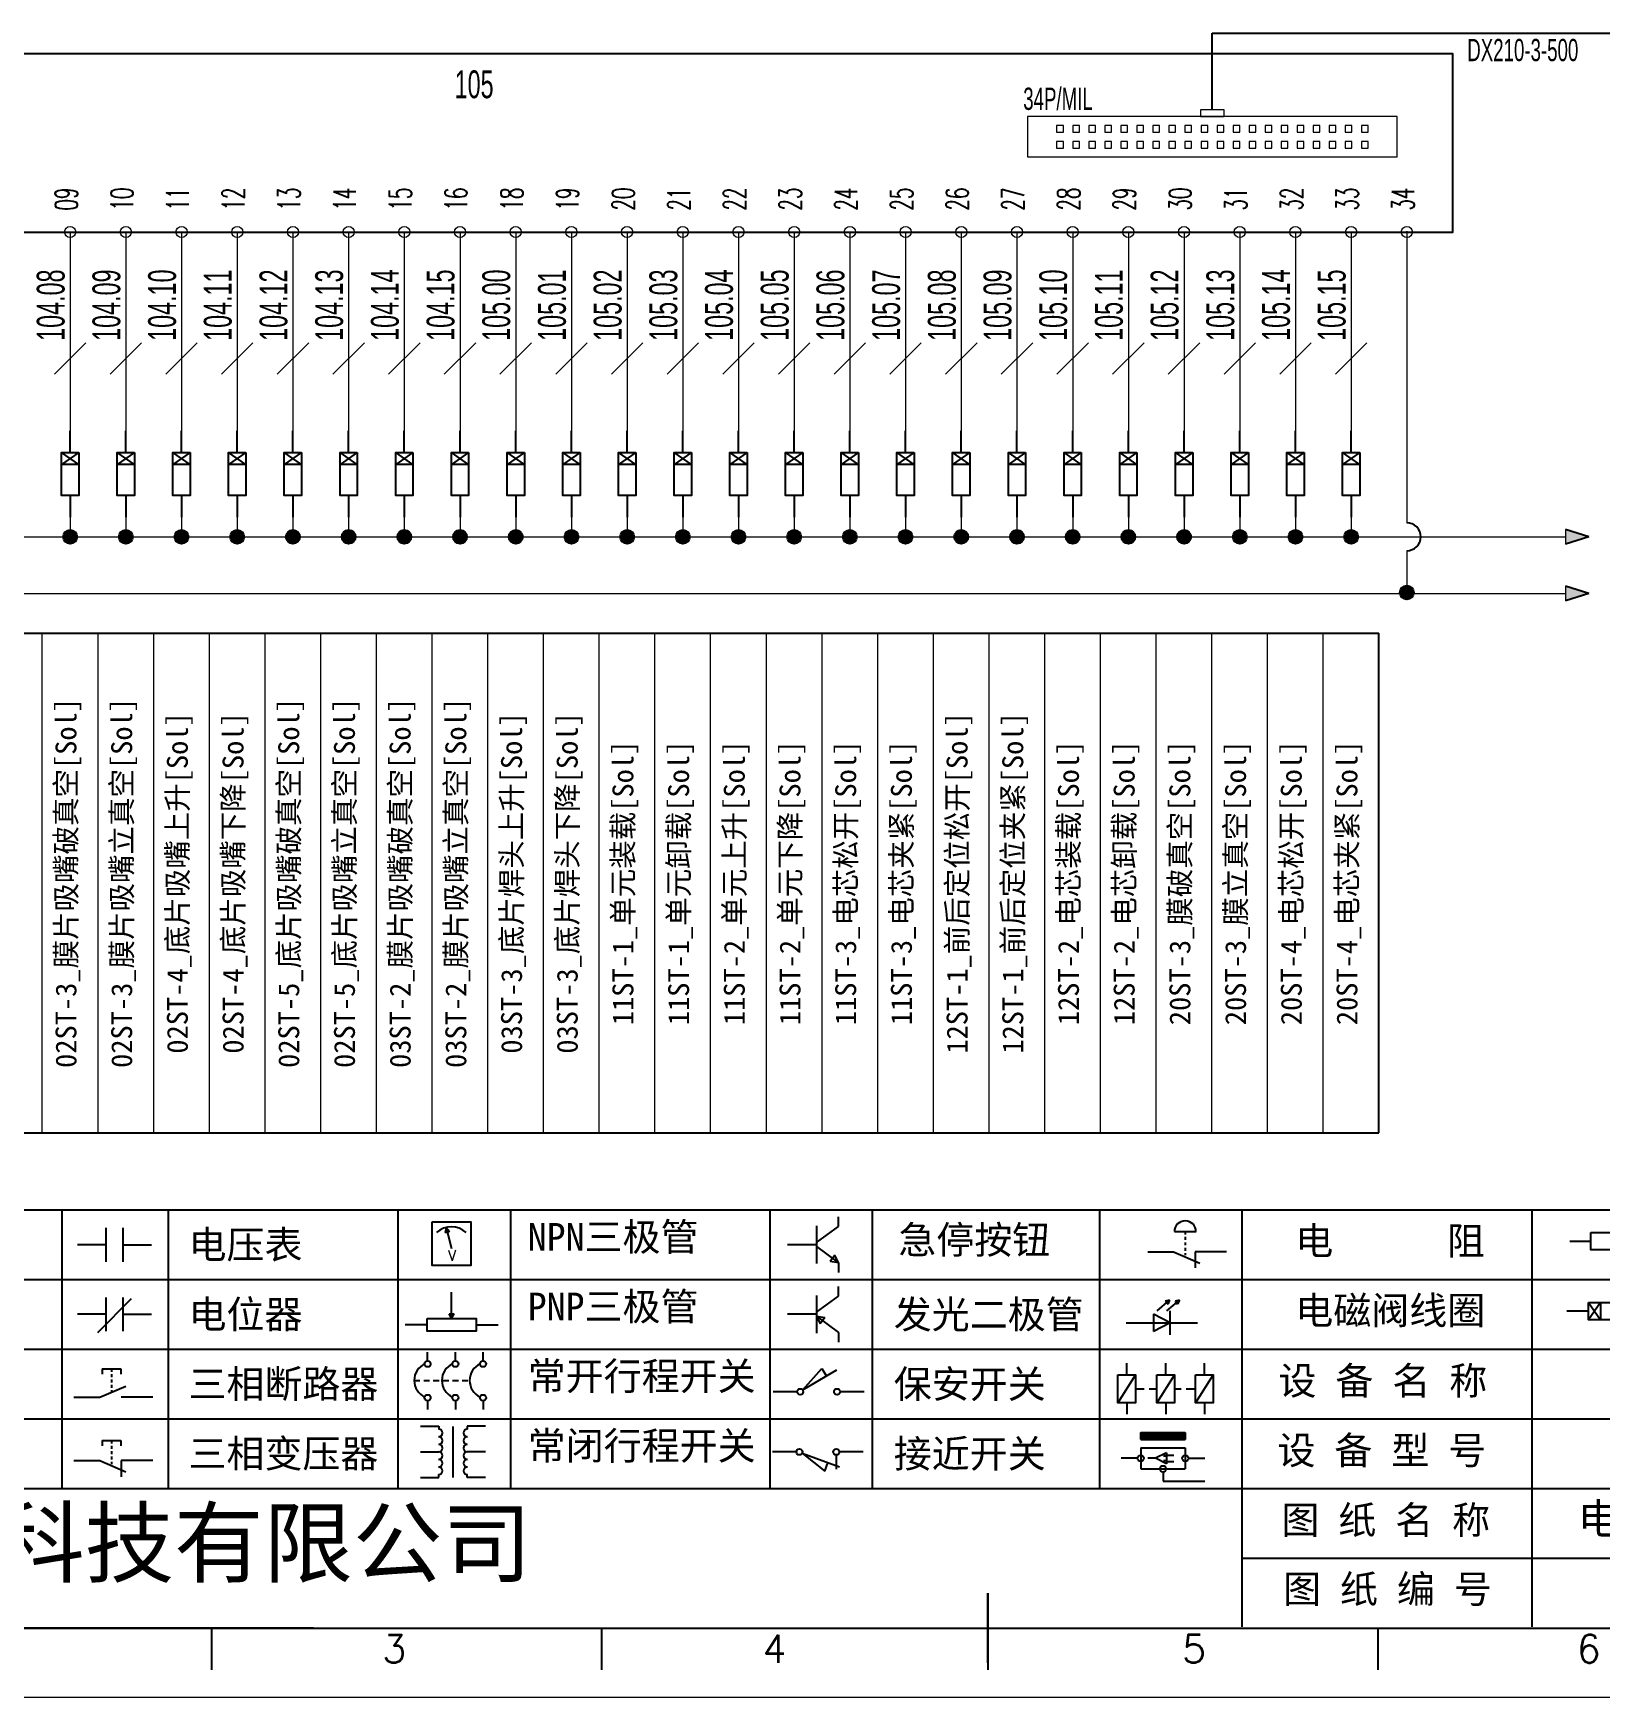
# Model space of a CAD drawing. Extents: x 49673 to 52330, y -5620 to -4375.
# Drawn here: x 50428.7 to 50541.2, y -5366.4 to -5246.9 of the extents above; entities that cross this region are included whole.
import ezdxf
from ezdxf.enums import TextEntityAlignment as Align

# ---------------------------------------------------------------- set-up
doc = ezdxf.new("R2010")
doc.units = 0
doc.header["$MEASUREMENT"] = 0
doc.layers.add('AE_BOR', color=1, linetype='Continuous')
doc.layers.add('细实线层', color=7, linetype='Continuous')
doc.layers.add('Dimension', color=3, linetype='Continuous', lineweight=13)
doc.styles.get("Standard").update_dxf_attribs({"font": 'txt.shx'})
doc.styles.add('WD', font='simplex.shx', dxfattribs={"bigfont": 'gbcbig.shx'})
doc.styles.add('样式 8', font='arial.ttf')
doc.styles.add('汉字', font='')
doc.styles.get('汉字').set_extended_font_data('新宋体')

# ---------------------------------------------------------------- blocks, each defined once
blk = doc.blocks.new('常开按钮')
at = {"linetype": 'ByBlock'}
for p, q in [((-1909.9, -785.68), (-1908.56, -785.68)), ((-1909.9, -785.68), (-1909.9, -786.07)), ((-1909.23, -785.68), (-1909.23, -785.89)), ((-1909.23, -786.06), (-1909.23, -786.28)), ((-1909.23, -786.45), (-1909.23, -786.67)), ((-1908.56, -785.68), (-1908.56, -786.07)), ((-1911.92, -787.73), (-1910.06, -787.73)), ((-1910.06, -787.73), (-1908.18, -786.93)), ((-1909.23, -786.84), (-1909.23, -787.05)), ((-1909.23, -787.22), (-1909.23, -787.38)), ((-1906.25, -787.73), (-1908.52, -787.73))]:
    blk.add_line(p, q, dxfattribs=at)
blk = doc.blocks.new('常开触点')
at = {"linetype": 'ByBlock'}
for p, q in [((-1853.82, -782.99), (-1853.82, -780.56)), ((-1852.6, -782.99), (-1852.6, -780.56)), ((-1853.82, -781.77), (-1855.88, -781.77)), ((-1852.6, -781.77), (-1850.55, -781.77))]:
    blk.add_line(p, q, dxfattribs=at)
blk = doc.blocks.new('常闭触点')
at = {"linetype": 'ByBlock'}
for p, q in [((-1852.01, -785.66), (-1854.43, -788.1)), ((-1853.82, -787.99), (-1853.82, -785.56)), ((-1852.6, -787.99), (-1852.6, -785.56)), ((-1853.82, -786.77), (-1855.88, -786.77)), ((-1852.6, -786.77), (-1850.55, -786.77))]:
    blk.add_line(p, q, dxfattribs=at)
blk = doc.blocks.new('常闭按钮')
at = {"linetype": 'ByBlock'}
for p, q in [((-1854.11, -790.83), (-1852.77, -790.83)), ((-1854.11, -790.83), (-1854.11, -791.22)), ((-1853.44, -790.83), (-1853.44, -791.04)), ((-1853.44, -791.21), (-1853.44, -791.43)), ((-1852.77, -790.83), (-1852.77, -791.22)), ((-1856.13, -792.28), (-1854.28, -792.28)), ((-1854.28, -792.28), (-1852.4, -793.09)), ((-1853.44, -791.6), (-1853.44, -791.82)), ((-1853.44, -791.99), (-1853.44, -792.2)), ((-1853.44, -792.37), (-1853.44, -792.53)), ((-1850.47, -792.28), (-1852.73, -792.28)), ((-1852.73, -792.28), (-1852.73, -793.43))]:
    blk.add_line(p, q, dxfattribs=at)
blk = doc.blocks.new('电磁阀线圈')
at = {"linetype": 'ByBlock'}
for p, q in [((-1854.61, -795.92), (-1853.75, -797.16)), ((-1853.75, -795.92), (-1854.61, -797.16)), ((-1853.75, -795.92), (-1853.75, -797.16)), ((-1854.61, -796.54), (-1856.17, -796.54)), ((-1851.53, -796.54), (-1849.97, -796.54))]:
    blk.add_line(p, q, dxfattribs=at)
blk.add_lwpolyline([(-1854.61, -795.92), (-1851.53, -795.92), (-1851.53, -797.16), (-1854.61, -797.16)], close=True, dxfattribs=at)
blk = doc.blocks.new('电压表')
at = {"linetype": 'ByBlock'}
for p, q in [((-1814.84, -780.75), (-1814.91, -781.13)), ((-1814.6, -781.05), (-1814.91, -781.13)), ((-1814.84, -780.75), (-1814.46, -782.26)), ((-1814.84, -780.75), (-1814.6, -781.05))]:
    blk.add_line(p, q, dxfattribs=at)
blk.add_lwpolyline([(-1815.84, -780.34), (-1813.07, -780.34), (-1813.07, -783.49), (-1815.84, -783.49)], close=True, dxfattribs=at)
blk.add_arc((-1814.46, -782.26), 1.56, 46.8313, 133.1687, dxfattribs=at)
at = {"linetype": 'ByBlock', "insert": (-1814.7, -782.39), "char_height": 0.75, "width": 0.6768, "attachment_point": 1}
blk.add_mtext('V', dxfattribs=at)
blk = doc.blocks.new('电位器')
at = {"linetype": 'ByBlock'}
for p, q in [((-1814.45, -787.3), (-1814.45, -785.39)), ((-1814.45, -787.3), (-1814.62, -786.96)), ((-1814.62, -786.96), (-1814.27, -786.96)), ((-1814.45, -787.3), (-1814.27, -786.96)), ((-1816.21, -787.75), (-1817.79, -787.75)), ((-1812.68, -787.75), (-1811.1, -787.75))]:
    blk.add_line(p, q, dxfattribs=at)
blk.add_lwpolyline([(-1816.21, -787.3), (-1812.68, -787.3), (-1812.68, -788.2), (-1816.21, -788.2)], close=True, dxfattribs=at)
blk = doc.blocks.new('三相断路器')
at = {"linetype": 'ByBlock'}
for p, q in [((-1816.17, -790.33), (-1816.17, -789.7)), ((-1814.17, -790.33), (-1814.17, -789.7)), ((-1812.18, -790.33), (-1812.18, -789.7)), ((-1817.14, -791.74), (-1816.72, -791.74)), ((-1816.45, -791.74), (-1816.03, -791.74)), ((-1815.76, -791.74), (-1815.34, -791.74)), ((-1815.07, -791.74), (-1814.65, -791.74)), ((-1814.38, -791.74), (-1813.96, -791.74)), ((-1813.69, -791.74), (-1813.27, -791.74)), ((-1816.17, -793.19), (-1816.17, -793.83)), ((-1814.17, -793.19), (-1814.17, -793.83)), ((-1812.18, -793.19), (-1812.18, -793.83))]:
    blk.add_line(p, q, dxfattribs=at)
for centre in [(-1816.17, -790.55), (-1814.17, -790.55), (-1812.18, -790.55), (-1816.17, -792.98), (-1814.17, -792.98), (-1812.18, -792.98)]:
    blk.add_circle(centre, 0.219, dxfattribs=at)
for centre in [(-1815.81, -791.74), (-1813.82, -791.74), (-1811.83, -791.74)]:
    blk.add_arc(centre, 1.32, 115.5791, 244.4209, dxfattribs=at)
blk = doc.blocks.new('三相变压器')
at = {"linetype": 'ByBlock'}
for p, q in [((-1816.69, -795.03), (-1815.37, -795.03)), ((-1815.37, -795.03), (-1815.37, -795.24)), ((-1814.34, -798.7), (-1814.34, -795.04)), ((-1812, -795.03), (-1813.32, -795.03)), ((-1813.32, -795.03), (-1813.32, -795.24)), ((-1816.69, -796.87), (-1815.37, -796.87)), ((-1812, -796.87), (-1813.32, -796.87)), ((-1815.37, -798.71), (-1815.37, -798.5)), ((-1813.32, -798.71), (-1813.32, -798.5)), ((-1816.69, -798.71), (-1815.37, -798.71)), ((-1812, -798.71), (-1813.32, -798.71))]:
    blk.add_line(p, q, dxfattribs=at)
for centre, start, end in [((-1815.37, -795.51), 270, 90), ((-1815.37, -796.06), 270, 90), ((-1813.32, -795.51), 90, 270), ((-1813.32, -796.06), 90, 270), ((-1815.37, -796.6), 270, 90), ((-1815.37, -797.14), 270, 90), ((-1813.32, -796.6), 90, 270), ((-1813.32, -797.14), 90, 270), ((-1815.37, -797.68), 270, 90), ((-1815.37, -798.23), 270, 90), ((-1813.32, -797.68), 90, 270), ((-1813.32, -798.23), 90, 270)]:
    blk.add_arc(centre, 0.271, start, end, dxfattribs=at)
blk = doc.blocks.new('NPN三极管')
at = {"linetype": 'ByBlock'}
for p, q in [((-1784.15, -780.66), (-1784.15, -779.98)), ((-1785.73, -780.61), (-1785.73, -783.32)), ((-1785.73, -781.82), (-1784.15, -780.66)), ((-1785.73, -781.97), (-1787.81, -781.97)), ((-1785.73, -782.11), (-1784.15, -783.27)), ((-1784.41, -782.73), (-1784.74, -783.18)), ((-1784.15, -783.27), (-1784.41, -782.73)), ((-1784.15, -783.27), (-1784.74, -783.18)), ((-1784.15, -783.27), (-1784.15, -783.96))]:
    blk.add_line(p, q, dxfattribs=at)
blk = doc.blocks.new('PNP三极管')
at = {"linetype": 'ByBlock'}
for p, q in [((-1783.32, -785.43), (-1783.32, -784.75)), ((-1784.9, -785.38), (-1784.9, -788.09)), ((-1784.9, -786.59), (-1783.32, -785.43)), ((-1784.9, -786.74), (-1786.98, -786.74)), ((-1784.9, -786.88), (-1783.32, -788.04)), ((-1784.9, -786.88), (-1784.31, -786.97)), ((-1784.9, -786.88), (-1784.64, -787.42)), ((-1784.31, -786.97), (-1784.64, -787.42)), ((-1783.32, -788.04), (-1783.32, -788.73))]:
    blk.add_line(p, q, dxfattribs=at)
blk = doc.blocks.new('常开行程开关')
at = {"linetype": 'ByBlock'}
for p, q in [((-1785.89, -792.17), (-1784.52, -790.62)), ((-1785.89, -792.17), (-1783.43, -790.72)), ((-1784.52, -790.62), (-1784.19, -791.17)), ((-1786.29, -792.3), (-1788.01, -792.3)), ((-1781.48, -792.3), (-1783.21, -792.3))]:
    blk.add_line(p, q, dxfattribs=at)
for centre in [(-1786.07, -792.3), (-1783.42, -792.3)]:
    blk.add_circle(centre, 0.219, dxfattribs=at)
blk = doc.blocks.new('常闭行程开关')
at = {"linetype": 'ByBlock'}
for p, q in [((-1786.34, -796.62), (-1788.07, -796.62)), ((-1785.93, -796.72), (-1783.25, -797.7)), ((-1785.93, -796.72), (-1784.3, -798)), ((-1783.48, -796.84), (-1783.48, -797.85)), ((-1781.54, -796.62), (-1783.26, -796.62)), ((-1784.3, -798), (-1784.08, -797.4))]:
    blk.add_line(p, q, dxfattribs=at)
for centre in [(-1786.12, -796.62), (-1783.48, -796.62)]:
    blk.add_circle(centre, 0.219, dxfattribs=at)
blk = doc.blocks.new('发光二极管')
at = {"linetype": 'ByBlock'}
for p, q in [((-1755.78, -785.92), (-1754.89, -785.14)), ((-1754.89, -785.14), (-1755.2, -785.22)), ((-1755.2, -785.22), (-1755.01, -785.43)), ((-1755.08, -785.92), (-1754.18, -785.14)), ((-1754.89, -785.14), (-1755.01, -785.43)), ((-1754.18, -785.14), (-1754.49, -785.22)), ((-1754.49, -785.22), (-1754.31, -785.43)), ((-1754.18, -785.14), (-1754.31, -785.43)), ((-1754.84, -786.77), (-1756.04, -786.16)), ((-1756.04, -786.16), (-1756.04, -787.39)), ((-1754.84, -787.63), (-1754.84, -785.92)), ((-1758.01, -786.77), (-1752.89, -786.77)), ((-1754.84, -786.77), (-1756.04, -787.39))]:
    blk.add_line(p, q, dxfattribs=at)
blk = doc.blocks.new('保安开关')
at = {"linetype": 'ByBlock'}
for p, q in [((-1757.96, -790.79), (-1757.96, -789.97)), ((-1755.17, -790.79), (-1755.17, -789.97)), ((-1752.39, -790.79), (-1752.39, -789.97)), ((-1757.33, -790.79), (-1758.6, -792.81)), ((-1754.54, -790.79), (-1755.81, -792.81)), ((-1751.75, -790.79), (-1753.02, -792.81)), ((-1757.33, -791.8), (-1756.72, -791.8)), ((-1756.35, -791.8), (-1755.89, -791.8)), ((-1754.52, -791.8), (-1754.06, -791.8)), ((-1753.69, -791.8), (-1753.08, -791.8)), ((-1757.96, -792.81), (-1757.96, -793.62)), ((-1755.17, -792.81), (-1755.17, -793.62)), ((-1752.39, -792.81), (-1752.39, -793.62))]:
    blk.add_line(p, q, dxfattribs=at)
for points in [[(-1758.6, -790.79), (-1757.33, -790.79), (-1757.33, -792.81), (-1758.6, -792.81)], [(-1755.81, -790.79), (-1754.54, -790.79), (-1754.54, -792.81), (-1755.81, -792.81)], [(-1753.02, -790.79), (-1751.75, -790.79), (-1751.75, -792.81), (-1753.02, -792.81)]]:
    blk.add_lwpolyline(points, close=True, dxfattribs=at)
blk = doc.blocks.new('接近开关')
at = {"linetype": 'ByBlock'}
h = blk.add_hatch(dxfattribs=at)
h.set_pattern_fill('ANSI31', color=256, scale=0.01, style=0)
h.set_pattern_definition([(45, (-89.131516, -30.795668), (-0.0224506403, 0.0224506403), [])])
h.paths.add_polyline_path([(-1516.96, -1123.35), (-1516.96, -1122.85), (-1513.76, -1122.85), (-1513.76, -1123.35)])
for p, q in [((-1516.96, -1123.35), (-1516.96, -1122.85)), ((-1516.96, -1122.85), (-1513.76, -1122.85)), ((-1516.96, -1123.35), (-1513.76, -1123.35)), ((-1513.76, -1122.85), (-1513.76, -1123.35)), ((-1517.18, -1124.71), (-1518.36, -1124.71)), ((-1516.96, -1123.95), (-1513.76, -1123.95)), ((-1516.96, -1123.95), (-1516.96, -1125.47)), ((-1515.91, -1124.71), (-1516.45, -1124.71)), ((-1515.11, -1124.31), (-1515.91, -1124.71)), ((-1515.11, -1125.11), (-1515.91, -1124.71)), ((-1515.33, -1124.53), (-1515.17, -1124.53)), ((-1515.25, -1124.45), (-1515.25, -1124.61)), ((-1515.11, -1124.31), (-1515.11, -1125.11)), ((-1515.11, -1124.48), (-1514.58, -1124.48)), ((-1513.76, -1123.95), (-1513.76, -1125.47)), ((-1513.54, -1124.71), (-1512.36, -1124.71)), ((-1516.96, -1125.47), (-1513.76, -1125.47)), ((-1515.36, -1125.69), (-1515.36, -1126.36)), ((-1515.33, -1124.88), (-1515.17, -1124.88)), ((-1515.11, -1124.94), (-1514.58, -1124.94)), ((-1515.36, -1126.36), (-1512.36, -1126.36))]:
    blk.add_line(p, q, dxfattribs=at)
for centre in [(-1516.96, -1124.71), (-1513.76, -1124.71), (-1515.36, -1125.47)]:
    blk.add_circle(centre, 0.225, dxfattribs=at)
blk = doc.blocks.new('电阻')
at = {"linetype": 'ByBlock'}
for p, q in [((-3.09, 0), (-1.57, 0)), ((1.57, 0), (3.09, 0))]:
    blk.add_line(p, q, dxfattribs=at)
blk.add_lwpolyline([(-1.57, 0.63), (1.57, 0.63), (1.57, -0.63), (-1.57, -0.63)], close=True, dxfattribs=at)
blk = doc.blocks.new('急停按钮')
at = {"linetype": 'ByBlock'}
for p, q in [((0.06, 1.45), (1.61, 1.45)), ((0.83, 1.45), (0.83, 1.24)), ((-1.86, 0), (0, 0)), ((0, 0), (1.88, -0.81)), ((0.83, 1.07), (0.83, 0.85)), ((0.83, 0.68), (0.83, 0.47)), ((0.83, 0.29), (0.83, 0.08)), ((3.81, 0), (1.54, 0)), ((1.54, 0), (1.54, -1.15)), ((0.83, -0.09), (0.83, -0.24))]:
    blk.add_line(p, q, dxfattribs=at)
blk.add_arc((0.83, 1.45), 0.774, 0, 180)
blk = doc.blocks.new('电控横A4')
at = {"linetype": 'ByBlock'}
for p, q in [((292, -175), (5, -175)), ((292, -180), (5, -180)), ((292, -185), (5, -185)), ((292, -190), (5, -190)), ((292, -195), (5, -195)), ((292, -200), (168.03, -200))]:
    blk.add_line(p, q, dxfattribs=at)
at = {"color": 0, "lineweight": -2}
for p, q in [((83.26, -175), (83.26, -195)), ((90.91, -175), (90.91, -195)), ((107.4, -175), (107.4, -195)), ((115.5, -175), (115.5, -195)), ((134.12, -175), (134.12, -195)), ((141.48, -175), (141.48, -195)), ((157.79, -175), (157.79, -195)), ((168.03, -175), (168.03, -204.92)), ((188.84, -175), (188.84, -185)), ((188.84, -185), (188.84, -204.92))]:
    blk.add_line(p, q, dxfattribs=at)
at = {"color": 0, "ltscale": 2}
blk.add_line((101.34, -205), (5, -205), dxfattribs=at)
for p, q in [((10.03, -205), (289.53, -205)), ((130.8, -205), (190.75, -205)), ((190.75, -205), (259.54, -205))]:
    blk.add_line(p, q)
at = {"lineweight": 9, "ltscale": 0.1}
for p, q in [((101.34, -205), (130.8, -205)), ((129.44, -205), (129.44, -205)), ((129.44, -205), (129.44, -205)), ((129.44, -205), (129.44, -205)), ((129.44, -205), (129.44, -205))]:
    blk.add_line(p, q, dxfattribs=at)
at = {"layer": 'AE_BOR', "color": 2, "lineweight": 30}
for p in [(149.78, -202.5), (149.78, -205)]:
    blk.add_line(p, (149.78, -207.5), dxfattribs=at)
at = {"layer": 'AE_BOR'}
for p, q in [((94.03, -205), (94.03, -208)), ((122.03, -205), (122.03, -208)), ((149.78, -205), (149.78, -208)), ((177.78, -205), (177.78, -208))]:
    blk.add_line(p, q, dxfattribs=at)
at = {"layer": 'AE_BOR', "color": 1, "lineweight": 15}
blk.add_line((297, -210), (0, -210), dxfattribs=at)
at = {"linetype": 'ByBlock'}
for name, p in [('NPN三极管', (1923.2, 604.5)), ('常开触点', (1940.27, 604.3)), ('电压表', (1925.71, 604.52)), ('PNP三极管', (1922.37, 604.27)), ('常闭触点', (1940.27, 604.3)), ('电位器', (1925.71, 604.52)), ('发光二极管', (1917.72, 603.69)), ('电磁阀线圈', (2047.53, 614.3)), ('三相断路器', (1925.71, 604.52)), ('常开按钮', (1996.06, 599.3)), ('常开行程开关', (1922.37, 604.27)), ('保安开关', (1917.72, 603.98)), ('三相变压器', (1925.71, 604.52)), ('接近开关', (1677.72, 931.9)), ('常闭按钮', (1940.27, 599.3)), ('常闭行程开关', (1922.37, 604.27))]:
    blk.add_blockref(name, p, dxfattribs=at)
for name, p in [('急停按钮', (163.12, -177.98)), ('电阻', (194.66, -177.22))]:
    blk.add_blockref(name, p)
at = {"char_height": 2, "attachment_point": 1, "style": '汉字'}
for s, insert in [('{\\fKaiTi_GB2312|b0|i0|c134|p49;NPN三极管}', (116.73, -175.91)), ('{\\fKaiTi_GB2312|b0|i0|c134|p49;电压表}', (92.37, -176.47)), ('{\\fKaiTi_GB2312|b0|i0|c134|p49;急停按钮}', (143.35, -176.12)), ('{\\fKaiTi_GB2312|b0|i0|c134|p49;电      阻}', (171.86, -176.19)), ('{\\fKaiTi_GB2312|b0|i0|c134|p49;电位器}', (92.37, -181.47)), ('{\\fKaiTi_GB2312|b0|i0|c134|p49;PNP三极管}', (116.73, -180.91)), ('{\\fKaiTi_GB2312|b0|i0|c134|p49;发光二极管}', (143.02, -181.48)), ('{\\fKaiTi_GB2312|b0|i0|c134|p49;电磁阀线圈}', (171.86, -181.19)), ('{\\fKaiTi_GB2312|b0|i0|c134|p49;三相断路器}', (92.37, -186.47)), ('{\\fKaiTi_GB2312|b0|i0|c134|p49;常开行程开关}', (116.73, -185.91)), ('{\\fKaiTi_GB2312|b0|i0|c134|p49;保安开关}', (143.02, -186.48)), ('{\\fKaiTi_GB2312|b0|i0|c134|p0;设 备 名 称}', (170.65, -186.24)), ('{\\fKaiTi_GB2312|b0|i0|c134|p49;三相变压器}', (92.37, -191.47)), ('{\\fKaiTi_GB2312|b0|i0|c134|p49;常闭行程开关}', (116.73, -190.91)), ('{\\fKaiTi_GB2312|b0|i0|c134|p49;接近开关}', (143.02, -191.48)), ('{\\fKaiTi_GB2312|b0|i0|c134|p0;设 备 型 号}', (170.58, -191.24)), ('{\\fKaiTi_GB2312|b0|i0|c134|p0;图 纸 名 称}', (170.86, -196.24)), ('{\\fKaiTi_GB2312|b0|i0|c134|p0;图 纸 编 号}', (170.98, -201.2))]:
    blk.add_mtext(s, dxfattribs=dict(at, insert=insert))
at = {"color": 0, "lineweight": -2, "insert": (27.14, -196.53), "char_height": 4.7064, "width": 96.1138, "attachment_point": 1}
blk.add_mtext('深圳市卓誉自动化科技有限公司', dxfattribs=at)
at = {"insert": (192.15, -196.05), "char_height": 2.2, "width": 25.88, "attachment_point": 1}
blk.add_mtext('{\\fKaiTi_GB2312|b0|i0|c134|p49;电气原理图}', dxfattribs=at)
at = {"layer": 'AE_BOR', "style": 'WD'}
for s, p in [('3', (107.15, -207.5)), ('4', (134.45, -207.5)), ('5', (164.59, -207.5)), ('6', (192.94, -207.5))]:
    blk.add_text(s, height=2, dxfattribs=at).set_placement(p, align=Align.CENTER)

msp = doc.modelspace()

# ---------------------------------------------------------------- hatches: boundary and pattern name
at = {"lineweight": -2}
h = msp.add_hatch(color=0, dxfattribs=at)
edge = h.paths.add_edge_path()
edge.add_arc((50431.31, -5283.07), 0.5, 0, 360)
h = msp.add_hatch(color=0, dxfattribs=at)
edge = h.paths.add_edge_path()
edge.add_arc((50435.31, -5283.07), 0.5, 0, 360)
h = msp.add_hatch(color=0, dxfattribs=at)
edge = h.paths.add_edge_path()
edge.add_arc((50439.31, -5283.07), 0.5, 0, 360)
h = msp.add_hatch(color=0, dxfattribs=at)
edge = h.paths.add_edge_path()
edge.add_arc((50443.31, -5283.07), 0.5, 0, 360)
h = msp.add_hatch(color=0, dxfattribs=at)
edge = h.paths.add_edge_path()
edge.add_arc((50447.31, -5283.07), 0.5, 0, 360)
h = msp.add_hatch(color=0, dxfattribs=at)
edge = h.paths.add_edge_path()
edge.add_arc((50451.31, -5283.07), 0.5, 0, 360)
h = msp.add_hatch(color=0, dxfattribs=at)
edge = h.paths.add_edge_path()
edge.add_arc((50455.31, -5283.07), 0.5, 0, 360)
h = msp.add_hatch(color=0, dxfattribs=at)
edge = h.paths.add_edge_path()
edge.add_arc((50459.31, -5283.07), 0.5, 0, 360)
h = msp.add_hatch(color=0, dxfattribs=at)
edge = h.paths.add_edge_path()
edge.add_arc((50463.31, -5283.07), 0.5, 0, 360)
h = msp.add_hatch(color=0, dxfattribs=at)
edge = h.paths.add_edge_path()
edge.add_arc((50467.31, -5283.07), 0.5, 0, 360)
h = msp.add_hatch(color=0, dxfattribs=at)
edge = h.paths.add_edge_path()
edge.add_arc((50471.31, -5283.07), 0.5, 0, 360)
h = msp.add_hatch(color=0, dxfattribs=at)
edge = h.paths.add_edge_path()
edge.add_arc((50475.31, -5283.07), 0.5, 0, 360)
h = msp.add_hatch(color=0, dxfattribs=at)
edge = h.paths.add_edge_path()
edge.add_arc((50479.31, -5283.07), 0.5, 0, 360)
h = msp.add_hatch(color=0, dxfattribs=at)
edge = h.paths.add_edge_path()
edge.add_arc((50483.31, -5283.07), 0.5, 0, 360)
h = msp.add_hatch(color=0, dxfattribs=at)
edge = h.paths.add_edge_path()
edge.add_arc((50487.31, -5283.07), 0.5, 0, 360)
h = msp.add_hatch(color=0, dxfattribs=at)
edge = h.paths.add_edge_path()
edge.add_arc((50491.31, -5283.07), 0.5, 0, 360)
h = msp.add_hatch(color=0, dxfattribs=at)
edge = h.paths.add_edge_path()
edge.add_arc((50495.31, -5283.07), 0.5, 0, 360)
h = msp.add_hatch(color=0, dxfattribs=at)
edge = h.paths.add_edge_path()
edge.add_arc((50499.31, -5283.07), 0.5, 0, 360)
h = msp.add_hatch(color=0, dxfattribs=at)
edge = h.paths.add_edge_path()
edge.add_arc((50503.31, -5283.07), 0.5, 0, 360)
h = msp.add_hatch(color=0, dxfattribs=at)
edge = h.paths.add_edge_path()
edge.add_arc((50507.31, -5283.07), 0.5, 0, 360)
h = msp.add_hatch(color=0, dxfattribs=at)
edge = h.paths.add_edge_path()
edge.add_arc((50511.31, -5283.07), 0.5, 0, 360)
h = msp.add_hatch(color=0, dxfattribs=at)
edge = h.paths.add_edge_path()
edge.add_arc((50515.31, -5283.07), 0.5, 0, 360)
h = msp.add_hatch(color=0, dxfattribs=at)
edge = h.paths.add_edge_path()
edge.add_arc((50519.31, -5283.07), 0.5, 0, 360)
h = msp.add_hatch(color=0, dxfattribs=at)
edge = h.paths.add_edge_path()
edge.add_arc((50523.31, -5283.07), 0.5, 0, 360)
for points in [[(50540.37, -5283.07), (50538.71, -5283.6), (50538.71, -5282.54)], [(50540.37, -5287.15), (50538.71, -5287.68), (50538.71, -5286.62)]]:
    msp.add_hatch(color=256).paths.add_polyline_path(points)
h = msp.add_hatch(color=0, dxfattribs=at)
edge = h.paths.add_edge_path()
edge.add_arc((50527.31, -5287.07), 0.5, 0, 360)

# ---------------------------------------------------------------- linework, layer by layer
for p, q in [((50513.34, -5252.41), (50513.34, -5246.91)), ((50513.34, -5246.91), (50543.43, -5246.91)), ((50540.37, -5283.07), (50538.71, -5282.54)), ((50540.37, -5283.07), (50538.71, -5283.6)), ((50540.37, -5287.15), (50538.71, -5286.62)), ((50540.37, -5287.15), (50538.71, -5287.68))]:
    msp.add_line(p, q)
at = {"lineweight": 0}
for p, q in [((50431.31, -5261.18), (50431.31, -5276.99)), ((50435.31, -5261.18), (50435.31, -5276.99)), ((50439.31, -5261.18), (50439.31, -5276.99)), ((50443.31, -5261.18), (50443.31, -5276.99)), ((50447.31, -5261.18), (50447.31, -5276.99)), ((50451.31, -5261.18), (50451.31, -5276.99)), ((50455.31, -5261.18), (50455.31, -5276.99)), ((50459.31, -5261.18), (50459.31, -5276.99)), ((50463.31, -5261.18), (50463.31, -5276.99)), ((50467.31, -5261.18), (50467.31, -5276.99)), ((50471.31, -5261.18), (50471.31, -5276.99)), ((50475.31, -5261.18), (50475.31, -5276.99)), ((50479.31, -5261.18), (50479.31, -5276.99)), ((50483.31, -5261.18), (50483.31, -5276.99)), ((50487.31, -5261.18), (50487.31, -5276.99)), ((50491.31, -5261.18), (50491.31, -5276.99)), ((50495.31, -5261.18), (50495.31, -5276.99)), ((50499.31, -5261.18), (50499.31, -5276.99)), ((50503.31, -5261.18), (50503.31, -5276.99)), ((50507.31, -5261.18), (50507.31, -5276.99)), ((50511.31, -5261.18), (50511.31, -5276.99)), ((50515.31, -5261.18), (50515.31, -5276.99)), ((50519.31, -5261.18), (50519.31, -5276.99)), ((50523.31, -5261.18), (50523.31, -5276.99)), ((50527.31, -5261.11), (50527.31, -5276.92)), ((50527.31, -5261.11), (50527.31, -5282.07)), ((50381.24, -5283.07), (50538.71, -5283.07)), ((50538.71, -5282.54), (50538.71, -5283.6)), ((50538.71, -5286.62), (50538.71, -5287.68))]:
    msp.add_line(p, q, dxfattribs=at)
msp.add_lwpolyline([(50393.22, -5261.18), (50530.61, -5261.18), (50530.61, -5248.38), (50393.22, -5248.38)])
for points in [[(50512.5, -5252.41), (50512.5, -5252.89), (50514.18, -5252.89), (50514.18, -5252.41)], [(50500.07, -5255.77), (50526.61, -5255.77), (50526.61, -5252.89), (50500.07, -5252.89)], [(50502.16, -5253.52), (50502.16, -5254), (50502.64, -5254), (50502.64, -5253.52)], [(50503.31, -5253.52), (50503.31, -5254), (50503.79, -5254), (50503.79, -5253.52)], [(50504.46, -5253.52), (50504.46, -5254), (50504.94, -5254), (50504.94, -5253.52)], [(50505.61, -5253.52), (50505.61, -5254), (50506.09, -5254), (50506.09, -5253.52)], [(50506.77, -5253.52), (50506.77, -5254), (50507.25, -5254), (50507.25, -5253.52)], [(50507.92, -5253.52), (50507.92, -5254), (50508.4, -5254), (50508.4, -5253.52)], [(50509.07, -5253.52), (50509.07, -5254), (50509.55, -5254), (50509.55, -5253.52)], [(50510.22, -5253.52), (50510.22, -5254), (50510.7, -5254), (50510.7, -5253.52)], [(50511.37, -5253.52), (50511.37, -5254), (50511.85, -5254), (50511.85, -5253.52)], [(50512.53, -5253.52), (50512.53, -5254), (50513.01, -5254), (50513.01, -5253.52)], [(50513.68, -5253.52), (50513.68, -5254), (50514.16, -5254), (50514.16, -5253.52)], [(50514.83, -5253.52), (50514.83, -5254), (50515.31, -5254), (50515.31, -5253.52)], [(50515.98, -5253.52), (50515.98, -5254), (50516.46, -5254), (50516.46, -5253.52)], [(50517.13, -5253.52), (50517.13, -5254), (50517.61, -5254), (50517.61, -5253.52)], [(50518.29, -5253.52), (50518.29, -5254), (50518.77, -5254), (50518.77, -5253.52)], [(50519.44, -5253.52), (50519.44, -5254), (50519.92, -5254), (50519.92, -5253.52)], [(50520.59, -5253.52), (50520.59, -5254), (50521.07, -5254), (50521.07, -5253.52)], [(50521.74, -5253.52), (50521.74, -5254), (50522.22, -5254), (50522.22, -5253.52)], [(50522.89, -5253.52), (50522.89, -5254), (50523.37, -5254), (50523.37, -5253.52)], [(50524.05, -5253.52), (50524.05, -5254), (50524.53, -5254), (50524.53, -5253.52)], [(50502.16, -5254.67), (50502.16, -5255.15), (50502.64, -5255.15), (50502.64, -5254.67)], [(50503.31, -5254.67), (50503.31, -5255.15), (50503.79, -5255.15), (50503.79, -5254.67)], [(50504.46, -5254.67), (50504.46, -5255.15), (50504.94, -5255.15), (50504.94, -5254.67)], [(50505.61, -5254.67), (50505.61, -5255.15), (50506.09, -5255.15), (50506.09, -5254.67)], [(50506.77, -5254.67), (50506.77, -5255.15), (50507.25, -5255.15), (50507.25, -5254.67)], [(50507.92, -5254.67), (50507.92, -5255.15), (50508.4, -5255.15), (50508.4, -5254.67)], [(50509.07, -5254.67), (50509.07, -5255.15), (50509.55, -5255.15), (50509.55, -5254.67)], [(50510.22, -5254.67), (50510.22, -5255.15), (50510.7, -5255.15), (50510.7, -5254.67)], [(50511.37, -5254.67), (50511.37, -5255.15), (50511.85, -5255.15), (50511.85, -5254.67)], [(50512.53, -5254.67), (50512.53, -5255.15), (50513.01, -5255.15), (50513.01, -5254.67)], [(50513.68, -5254.67), (50513.68, -5255.15), (50514.16, -5255.15), (50514.16, -5254.67)], [(50514.83, -5254.67), (50514.83, -5255.15), (50515.31, -5255.15), (50515.31, -5254.67)], [(50515.98, -5254.67), (50515.98, -5255.15), (50516.46, -5255.15), (50516.46, -5254.67)], [(50517.13, -5254.67), (50517.13, -5255.15), (50517.61, -5255.15), (50517.61, -5254.67)], [(50518.29, -5254.67), (50518.29, -5255.15), (50518.77, -5255.15), (50518.77, -5254.67)], [(50519.44, -5254.67), (50519.44, -5255.15), (50519.92, -5255.15), (50519.92, -5254.67)], [(50520.59, -5254.67), (50520.59, -5255.15), (50521.07, -5255.15), (50521.07, -5254.67)], [(50521.74, -5254.67), (50521.74, -5255.15), (50522.22, -5255.15), (50522.22, -5254.67)], [(50522.89, -5254.67), (50522.89, -5255.15), (50523.37, -5255.15), (50523.37, -5254.67)], [(50524.05, -5254.67), (50524.05, -5255.15), (50524.53, -5255.15), (50524.53, -5254.67)]]:
    msp.add_lwpolyline(points, close=True, dxfattribs=at)
for centre in [(50431.31, -5261.18), (50435.31, -5261.18), (50439.31, -5261.18), (50443.31, -5261.18), (50447.31, -5261.18), (50451.31, -5261.18), (50455.31, -5261.18), (50459.31, -5261.18), (50463.31, -5261.18), (50467.31, -5261.18), (50471.31, -5261.18), (50475.31, -5261.18), (50479.31, -5261.18), (50483.31, -5261.18), (50487.31, -5261.18), (50491.31, -5261.18), (50495.31, -5261.18), (50499.31, -5261.18), (50503.31, -5261.18), (50507.31, -5261.18), (50511.31, -5261.18), (50515.31, -5261.18), (50519.31, -5261.18), (50523.31, -5261.18), (50527.31, -5261.18)]:
    msp.add_circle(centre, 0.4, dxfattribs=at)
at = {"color": 0, "lineweight": -2}
for centre in [(50431.31, -5283.07), (50435.31, -5283.07), (50439.31, -5283.07), (50443.31, -5283.07), (50447.31, -5283.07), (50451.31, -5283.07), (50455.31, -5283.07), (50459.31, -5283.07), (50463.31, -5283.07), (50467.31, -5283.07), (50471.31, -5283.07), (50475.31, -5283.07), (50479.31, -5283.07), (50483.31, -5283.07), (50487.31, -5283.07), (50491.31, -5283.07), (50495.31, -5283.07), (50499.31, -5283.07), (50503.31, -5283.07), (50507.31, -5283.07), (50511.31, -5283.07), (50515.31, -5283.07), (50519.31, -5283.07), (50523.31, -5283.07), (50527.31, -5287.07)]:
    msp.add_circle(centre, 0.5, dxfattribs=at)
msp.add_arc((50527.31, -5283.07), 1, 270, 90, dxfattribs=at)
at = {"layer": 'Defpoints', "color": 8, "lineweight": 0}
for p, q in [((50429.31, -5325.87), (50429.31, -5289.99)), ((50433.31, -5325.87), (50433.31, -5289.99)), ((50437.31, -5325.87), (50437.31, -5289.99)), ((50441.31, -5325.87), (50441.31, -5289.99)), ((50445.31, -5325.87), (50445.31, -5289.99)), ((50449.31, -5325.87), (50449.31, -5289.99)), ((50453.31, -5325.87), (50453.31, -5289.99)), ((50457.31, -5325.87), (50457.31, -5289.99)), ((50461.31, -5325.87), (50461.31, -5289.99)), ((50465.31, -5325.87), (50465.31, -5289.99)), ((50469.31, -5325.87), (50469.31, -5289.99)), ((50473.31, -5325.87), (50473.31, -5289.99)), ((50477.31, -5325.87), (50477.31, -5289.99)), ((50481.31, -5325.87), (50481.31, -5289.99)), ((50485.31, -5325.87), (50485.31, -5289.99)), ((50489.31, -5325.87), (50489.31, -5289.99)), ((50493.31, -5325.87), (50493.31, -5289.99)), ((50497.31, -5325.87), (50497.31, -5289.99)), ((50501.31, -5325.87), (50501.31, -5289.99)), ((50505.31, -5325.87), (50505.31, -5289.99)), ((50509.31, -5325.87), (50509.31, -5289.99)), ((50513.31, -5325.87), (50513.31, -5289.99)), ((50517.31, -5325.87), (50517.31, -5289.99)), ((50521.31, -5325.87), (50521.31, -5289.99))]:
    msp.add_line(p, q, dxfattribs=at)
at = {"layer": 'Dimension', "lineweight": 0}
for p, q in [((50432.44, -5269.14), (50430.18, -5271.4)), ((50436.44, -5269.14), (50434.18, -5271.4)), ((50440.44, -5269.14), (50438.18, -5271.4)), ((50444.44, -5269.14), (50442.18, -5271.4)), ((50448.44, -5269.14), (50446.18, -5271.4)), ((50452.44, -5269.14), (50450.18, -5271.4)), ((50456.44, -5269.14), (50454.18, -5271.4)), ((50460.44, -5269.14), (50458.18, -5271.4)), ((50464.44, -5269.14), (50462.18, -5271.4)), ((50468.44, -5269.14), (50466.18, -5271.4)), ((50472.44, -5269.14), (50470.18, -5271.4)), ((50476.44, -5269.14), (50474.18, -5271.4)), ((50480.44, -5269.14), (50478.18, -5271.4)), ((50484.44, -5269.14), (50482.18, -5271.4)), ((50488.44, -5269.14), (50486.18, -5271.4)), ((50492.44, -5269.14), (50490.18, -5271.4)), ((50496.44, -5269.14), (50494.18, -5271.4)), ((50500.44, -5269.14), (50498.18, -5271.4)), ((50504.44, -5269.14), (50502.18, -5271.4)), ((50508.44, -5269.14), (50506.18, -5271.4)), ((50512.44, -5269.14), (50510.18, -5271.4)), ((50516.44, -5269.14), (50514.18, -5271.4)), ((50520.44, -5269.14), (50518.18, -5271.4)), ((50524.44, -5269.14), (50522.18, -5271.4))]:
    msp.add_line(p, q, dxfattribs=at)
at = {"layer": 'Dimension', "color": 0, "lineweight": 0}
for p, q in [((50431.31, -5281.65), (50431.31, -5283.07)), ((50435.31, -5281.65), (50435.31, -5283.07)), ((50439.31, -5281.65), (50439.31, -5283.07)), ((50443.31, -5281.65), (50443.31, -5283.07)), ((50447.31, -5281.65), (50447.31, -5283.07)), ((50451.31, -5281.65), (50451.31, -5283.07)), ((50455.31, -5281.65), (50455.31, -5283.07)), ((50459.31, -5281.65), (50459.31, -5283.07)), ((50463.31, -5281.65), (50463.31, -5283.07)), ((50467.31, -5281.65), (50467.31, -5283.07)), ((50471.31, -5281.65), (50471.31, -5283.07)), ((50475.31, -5281.65), (50475.31, -5283.07)), ((50479.31, -5281.65), (50479.31, -5283.07)), ((50483.31, -5281.65), (50483.31, -5283.07)), ((50487.31, -5281.65), (50487.31, -5283.07)), ((50491.31, -5281.65), (50491.31, -5283.07)), ((50495.31, -5281.65), (50495.31, -5283.07)), ((50499.31, -5281.65), (50499.31, -5283.07)), ((50503.31, -5281.65), (50503.31, -5283.07)), ((50507.31, -5281.65), (50507.31, -5283.07)), ((50511.31, -5281.65), (50511.31, -5283.07)), ((50515.31, -5281.65), (50515.31, -5283.07)), ((50519.31, -5281.65), (50519.31, -5283.07)), ((50523.31, -5281.65), (50523.31, -5283.07)), ((50527.31, -5284.07), (50527.31, -5287.15))]:
    msp.add_line(p, q, dxfattribs=at)
at = {"layer": 'Dimension', "lineweight": -2}
for p, q in [((50425.31, -5289.99), (50429.31, -5289.99)), ((50429.31, -5289.99), (50433.31, -5289.99)), ((50433.31, -5289.99), (50437.31, -5289.99)), ((50437.31, -5289.99), (50441.31, -5289.99)), ((50441.31, -5289.99), (50445.31, -5289.99)), ((50445.31, -5289.99), (50449.31, -5289.99)), ((50449.31, -5289.99), (50453.31, -5289.99)), ((50453.31, -5289.99), (50457.31, -5289.99)), ((50457.31, -5289.99), (50461.31, -5289.99)), ((50461.31, -5289.99), (50465.31, -5289.99)), ((50465.31, -5289.99), (50469.31, -5289.99)), ((50469.31, -5289.99), (50473.31, -5289.99)), ((50473.31, -5289.99), (50477.31, -5289.99)), ((50477.31, -5289.99), (50481.31, -5289.99)), ((50481.31, -5289.99), (50485.31, -5289.99)), ((50485.31, -5289.99), (50489.31, -5289.99)), ((50489.31, -5289.99), (50493.31, -5289.99)), ((50493.31, -5289.99), (50497.31, -5289.99)), ((50497.31, -5289.99), (50501.31, -5289.99)), ((50501.31, -5289.99), (50505.31, -5289.99)), ((50505.31, -5289.99), (50509.31, -5289.99)), ((50509.31, -5289.99), (50513.31, -5289.99)), ((50513.31, -5289.99), (50517.31, -5289.99)), ((50517.31, -5289.99), (50521.31, -5289.99)), ((50521.31, -5289.99), (50525.31, -5289.99)), ((50525.31, -5325.87), (50525.31, -5289.99)), ((50425.31, -5325.87), (50429.31, -5325.87)), ((50429.31, -5325.87), (50433.31, -5325.87)), ((50433.31, -5325.87), (50437.31, -5325.87)), ((50437.31, -5325.87), (50441.31, -5325.87)), ((50441.31, -5325.87), (50445.31, -5325.87)), ((50445.31, -5325.87), (50449.31, -5325.87)), ((50449.31, -5325.87), (50453.31, -5325.87)), ((50453.31, -5325.87), (50457.31, -5325.87)), ((50457.31, -5325.87), (50461.31, -5325.87)), ((50461.31, -5325.87), (50465.31, -5325.87)), ((50465.31, -5325.87), (50469.31, -5325.87)), ((50469.31, -5325.87), (50473.31, -5325.87)), ((50473.31, -5325.87), (50477.31, -5325.87)), ((50477.31, -5325.87), (50481.31, -5325.87)), ((50481.31, -5325.87), (50485.31, -5325.87)), ((50485.31, -5325.87), (50489.31, -5325.87)), ((50489.31, -5325.87), (50493.31, -5325.87)), ((50493.31, -5325.87), (50497.31, -5325.87)), ((50497.31, -5325.87), (50501.31, -5325.87)), ((50501.31, -5325.87), (50505.31, -5325.87)), ((50505.31, -5325.87), (50509.31, -5325.87)), ((50509.31, -5325.87), (50513.31, -5325.87)), ((50513.31, -5325.87), (50517.31, -5325.87)), ((50517.31, -5325.87), (50521.31, -5325.87)), ((50521.31, -5325.87), (50525.31, -5325.87))]:
    msp.add_line(p, q, dxfattribs=at)
at = {"layer": '细实线层', "lineweight": 0}
msp.add_line((50399.31, -5287.15), (50538.71, -5287.15), dxfattribs=at)

# ---------------------------------------------------------------- block references
msp.add_blockref('电控横A4', (50347.44, -5156.44))
at = {"linetype": 'ByBlock', "rotation": 270}
for p in [(51227.85, -7131.63), (51231.85, -7131.63), (51235.85, -7131.63), (51239.85, -7131.63), (51243.85, -7131.63), (51247.85, -7131.63), (51251.85, -7131.63), (51255.85, -7131.63), (51259.85, -7131.63), (51263.85, -7131.63), (51267.85, -7131.63), (51271.85, -7131.63), (51275.85, -7131.63), (51279.85, -7131.63), (51283.85, -7131.63), (51287.85, -7131.63), (51291.85, -7131.63), (51295.85, -7131.63), (51299.85, -7131.63), (51303.85, -7131.63), (51307.85, -7131.63), (51311.85, -7131.63), (51315.85, -7131.63), (51319.85, -7131.63)]:
    msp.add_blockref('电磁阀线圈', p, dxfattribs=at)

# ---------------------------------------------------------------- texts
at = {"lineweight": 0, "style": 'WD', "width": 0.6}
for s, p in [('09', (50431.83, -5257.99)), ('10', (50435.83, -5257.99)), ('11', (50439.83, -5257.99)), ('12', (50443.83, -5257.99)), ('13', (50447.83, -5257.99)), ('14', (50451.83, -5257.99)), ('15', (50455.83, -5257.99)), ('16', (50459.83, -5257.99)), ('18', (50463.83, -5257.99)), ('19', (50467.83, -5257.99)), ('20', (50471.83, -5257.99)), ('21', (50475.83, -5257.99)), ('22', (50479.83, -5257.99)), ('23', (50483.83, -5257.99)), ('24', (50487.83, -5257.99)), ('25', (50491.83, -5257.99)), ('26', (50495.83, -5257.99)), ('27', (50499.83, -5257.99)), ('28', (50503.83, -5257.99)), ('29', (50507.83, -5257.99)), ('30', (50511.83, -5257.99)), ('31', (50515.83, -5257.99)), ('32', (50519.83, -5257.99)), ('33', (50523.83, -5257.99)), ('34', (50527.83, -5257.99))]:
    msp.add_text(s, height=1.6, rotation=90, dxfattribs=at).set_placement(p, align=Align.RIGHT)
at = {"layer": 'Dimension', "color": 3, "lineweight": 0, "style": '样式 8', "width": 0.6}
for s, p in [('DX210-3-500', (50531.65, -5248.91)), ('34P/MIL', (50499.76, -5252.41))]:
    msp.add_text(s, height=1.6, dxfattribs=at).set_placement(p)
msp.add_text('105', height=2, dxfattribs=at).set_placement((50461.72, -5251.57), align=Align.RIGHT)
for s, p in [('104.08', (50430.91, -5263.87)), ('104.09', (50434.91, -5263.87)), ('104.10', (50438.91, -5263.87)), ('104.11', (50442.91, -5263.87)), ('104.12', (50446.91, -5263.87)), ('104.13', (50450.91, -5263.87)), ('104.14', (50454.91, -5263.87)), ('104.15', (50458.91, -5263.87)), ('105.00', (50462.91, -5263.87)), ('105.01', (50466.91, -5263.87)), ('105.02', (50470.91, -5263.87)), ('105.03', (50474.91, -5263.87)), ('105.04', (50478.91, -5263.87)), ('105.05', (50482.91, -5263.87)), ('105.06', (50486.91, -5263.87)), ('105.07', (50490.91, -5263.87)), ('105.08', (50494.91, -5263.87)), ('105.09', (50498.91, -5263.87)), ('105.10', (50502.91, -5263.87)), ('105.11', (50506.91, -5263.87)), ('105.12', (50510.91, -5263.87)), ('105.13', (50514.91, -5263.87)), ('105.14', (50518.91, -5263.87)), ('105.15', (50522.91, -5263.87))]:
    msp.add_text(s, height=2, rotation=90, dxfattribs=at).set_placement(p, align=Align.RIGHT)
at = {"layer": 'Dimension', "color": 0, "lineweight": 0, "char_height": 1.5, "width": 33.987, "attachment_point": 2, "rotation": 90}
for s, insert in [('{\\f宋体|b0|i0|c134|p0;02ST-3_膜片吸嘴破真空[Sol]}', (50430.26, -5307.93)), ('{\\f宋体|b0|i0|c134|p0;02ST-3_膜片吸嘴立真空[Sol]}', (50434.26, -5307.93)), ('{\\f宋体|b0|i0|c134|p0;02ST-5_底片吸嘴破真空[Sol]}', (50446.26, -5307.93)), ('{\\f宋体|b0|i0|c134|p0;02ST-5_底片吸嘴立真空[Sol]}', (50450.26, -5307.93)), ('{\\f宋体|b0|i0|c134|p0;03ST-2_膜片吸嘴破真空[Sol]}', (50454.26, -5307.93)), ('{\\f宋体|b0|i0|c134|p0;03ST-2_膜片吸嘴立真空[Sol]}', (50458.26, -5307.93)), ('{\\f宋体|b0|i0|c134|p0;02ST-4_底片吸嘴上升[Sol]}', (50438.26, -5307.93)), ('{\\f宋体|b0|i0|c134|p0;02ST-4_底片吸嘴下降[Sol]}', (50442.26, -5307.93)), ('{\\f宋体|b0|i0|c134|p0;03ST-3_底片焊头上升[Sol]}', (50462.26, -5307.93)), ('{\\f宋体|b0|i0|c134|p0;03ST-3_底片焊头下降[Sol]}', (50466.26, -5307.93)), ('{\\f宋体|b0|i0|c134|p0;12ST-1_前后定位松开[Sol]}', (50494.26, -5307.93)), ('{\\f宋体|b0|i0|c134|p0;12ST-1_前后定位夹紧[Sol]}', (50498.26, -5307.93)), ('{\\f宋体|b0|i0|c134|p0;11ST-1_单元装载[Sol]}', (50470.26, -5307.93)), ('{\\f宋体|b0|i0|c134|p0;11ST-1_单元卸载[Sol]}', (50474.26, -5307.93)), ('{\\f宋体|b0|i0|c134|p0;11ST-2_单元上升[Sol]}', (50478.26, -5307.93)), ('{\\f宋体|b0|i0|c134|p0;11ST-2_单元下降[Sol]}', (50482.26, -5307.93)), ('{\\f宋体|b0|i0|c134|p0;11ST-3_电芯松开[Sol]}', (50486.26, -5307.93)), ('{\\f宋体|b0|i0|c134|p0;11ST-3_电芯夹紧[Sol]}', (50490.26, -5307.93)), ('{\\f宋体|b0|i0|c134|p0;12ST-2_电芯装载[Sol]}', (50502.26, -5307.93)), ('{\\f宋体|b0|i0|c134|p0;12ST-2_电芯卸载[Sol]}', (50506.26, -5307.93)), ('{\\f宋体|b0|i0|c134|p0;20ST-3_膜破真空[Sol]}', (50510.26, -5307.93)), ('{\\f宋体|b0|i0|c134|p0;20ST-3_膜立真空[Sol]}', (50514.26, -5307.93)), ('{\\f宋体|b0|i0|c134|p0;20ST-4_电芯松开[Sol]}', (50518.26, -5307.93)), ('{\\f宋体|b0|i0|c134|p0;20ST-4_电芯夹紧[Sol]}', (50522.26, -5307.93))]:
    msp.add_mtext(s, dxfattribs=dict(at, insert=insert))

doc.saveas('drawing.dxf')
